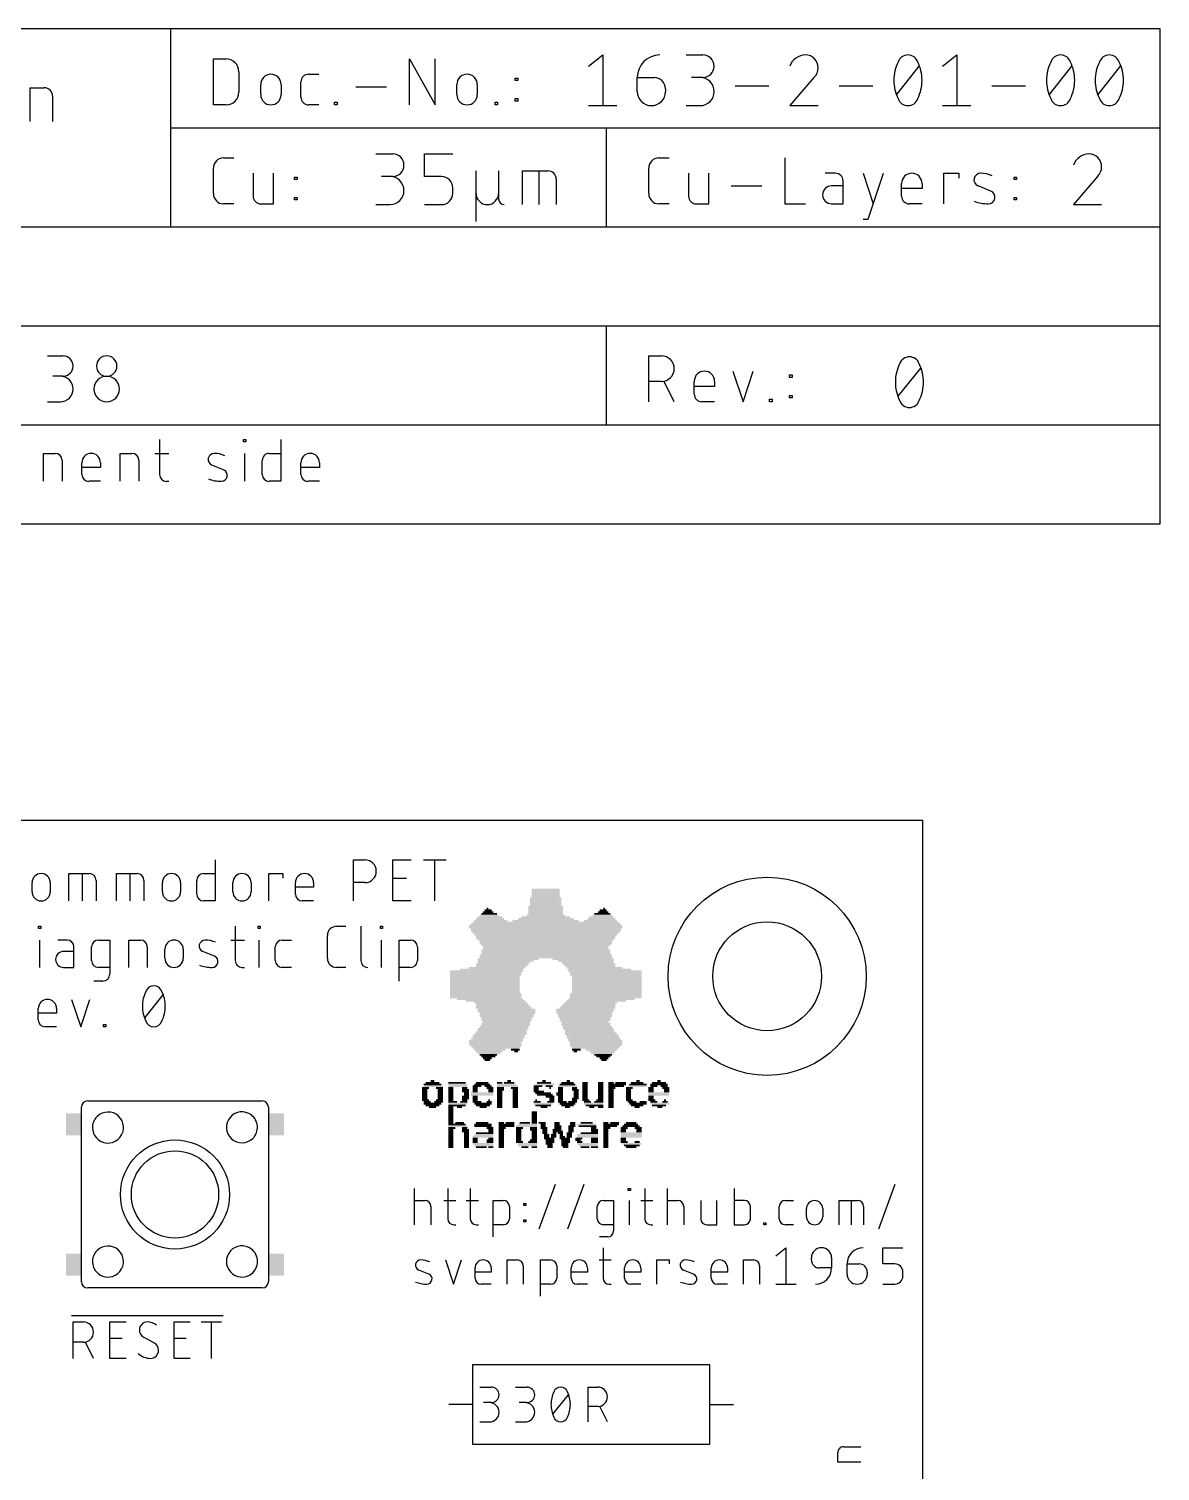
# Model space of a CAD drawing. Extents: x 0 to 55, y 0 to 102.
# Drawn here: x 18.31 to 54.61, y 56.12 to 102.39 of the extents above; entities that cross this region are included whole.
import ezdxf

# ---------------------------------------------------------------- set-up
doc = ezdxf.new("R2010")
doc.units = 0
for name, color, linetype in [('20', 30, 'CONTINUOUS'), ('21', 253, 'CONTINUOUS'), ('48', 6, 'CONTINUOUS'), ('51', 253, 'CONTINUOUS')]:
    doc.layers.add(name, color=color, linetype=linetype)

# ---------------------------------------------------------------- blocks, each defined once
blk = doc.blocks.new('RECT')
blk.add_solid([(-0.5, -0.5), (0.5, -0.5), (-0.5, 0.5), (0.5, 0.5)])

msp = doc.modelspace()

# ---------------------------------------------------------------- linework, layer by layer
at = {"layer": '20'}
for p, q in [((47, 77), (0, 77)), ((47, 0), (47, 77))]:
    msp.add_line(p, q, dxfattribs=at)
at = {"layer": '21'}
for p, q in [((22.5046, 89.2238), (22.5046, 88.102)), ((25.2019, 89.1491), (25.2019, 89.2238)), ((25.2019, 89.2238), (25.2767, 89.2238)), ((25.2767, 89.1491), (25.2019, 89.1491)), ((25.2767, 89.2238), (25.2767, 89.1491)), ((26.3968, 89.2238), (26.3968, 87.8777)), ((18.7804, 87.8777), (18.7804, 88.7751)), ((18.7804, 88.7751), (19.1543, 88.7751)), ((19.3787, 88.5508), (19.3787, 87.8777)), ((20.0123, 88.102), (20.0123, 88.476)), ((20.6106, 88.476), (20.6106, 88.3264)), ((21.2443, 87.8777), (21.2443, 88.7751)), ((21.2443, 88.7751), (21.6182, 88.7751)), ((21.8426, 88.5508), (21.8426, 87.8777)), ((22.355, 88.7751), (22.8038, 88.7751)), ((24.5594, 88.2516), (24.1854, 88.4012)), ((25.2393, 87.8777), (25.2393, 88.7751)), ((25.7985, 88.102), (25.7985, 88.5508)), ((26.0229, 88.7751), (26.3968, 88.7751)), ((27.0391, 88.102), (27.0391, 88.476)), ((27.6374, 88.476), (27.6374, 88.3264)), ((20.6106, 88.3264), (20.0123, 88.3264)), ((27.6374, 88.3264), (27.0391, 88.3264)), ((20.6106, 87.8777), (20.2367, 87.8777)), ((22.729, 87.8777), (22.8038, 87.8777)), ((26.3968, 87.8777), (26.0229, 87.8777)), ((27.6374, 87.8777), (27.2635, 87.8777)), ((24.285, 75.7365), (24.285, 74.4156)), ((28.7268, 74.4156), (28.7268, 75.7365)), ((28.7268, 75.7365), (29.0936, 75.7365)), ((29.9914, 74.4156), (29.9914, 75.7365)), ((29.9914, 75.7365), (30.5784, 75.7365)), ((30.9704, 75.7365), (31.7042, 75.7365)), ((31.3373, 74.4156), (31.3373, 75.7365)), ((18.4129, 74.7092), (18.4129, 75.0027)), ((18.9999, 75.0027), (18.9999, 74.7092)), ((19.589, 74.4156), (19.589, 75.2962)), ((19.589, 75.2962), (20.2494, 75.2962)), ((20.0292, 74.4156), (20.0292, 75.2962)), ((20.4695, 75.0761), (20.4695, 74.4156)), ((21.1252, 74.4156), (21.1252, 75.2962)), ((21.1252, 75.2962), (21.7856, 75.2962)), ((21.5654, 74.4156), (21.5654, 75.2962)), ((22.0057, 75.0761), (22.0057, 74.4156)), ((22.5948, 74.7092), (22.5948, 75.0027)), ((23.1818, 75.0027), (23.1818, 74.7092)), ((23.698, 74.6358), (23.698, 75.0761)), ((23.9181, 75.2962), (24.285, 75.2962)), ((24.8564, 74.7092), (24.8564, 75.0027)), ((25.4434, 75.0027), (25.4434, 74.7092)), ((26.0155, 74.4156), (26.0155, 75.2962)), ((26.0155, 75.2962), (26.4558, 75.2962)), ((26.4558, 75.2962), (26.4558, 75.1494)), ((26.8619, 74.6358), (26.8619, 75.0027)), ((27.449, 75.0027), (27.449, 74.8559)), ((29.0936, 75.0027), (28.7268, 75.0027)), ((29.9914, 75.1494), (30.4316, 75.1494)), ((27.449, 74.8559), (26.8619, 74.8559)), ((24.285, 74.4156), (23.9181, 74.4156)), ((27.449, 74.4156), (27.0821, 74.4156)), ((30.5784, 74.4156), (29.9914, 74.4156)), ((18.6235, 73.5295), (18.6235, 73.6029)), ((18.6235, 73.6029), (18.6969, 73.6029)), ((18.6969, 73.6029), (18.6969, 73.5295)), ((24.9352, 73.6029), (24.9352, 72.5022)), ((25.6644, 73.5295), (25.6644, 73.6029)), ((25.6644, 73.6029), (25.7378, 73.6029)), ((25.7378, 73.6029), (25.7378, 73.5295)), ((28.1845, 73.6029), (28.478, 73.6029)), ((28.9675, 73.6029), (28.9675, 72.5022)), ((29.5902, 73.5295), (29.5902, 73.6029)), ((29.5902, 73.6029), (29.6636, 73.6029)), ((29.6636, 73.6029), (29.6636, 73.5295)), ((18.6969, 73.5295), (18.6235, 73.5295)), ((18.6602, 72.282), (18.6602, 73.1626)), ((19.5381, 73.1626), (19.2446, 73.1626)), ((20.5435, 73.1626), (20.9104, 73.1626)), ((20.9104, 73.1626), (20.9104, 72.0619)), ((21.5244, 72.282), (21.5244, 73.1626)), ((21.5244, 73.1626), (21.8913, 73.1626)), ((24.7884, 73.1626), (25.2287, 73.1626)), ((25.7378, 73.5295), (25.6644, 73.5295)), ((25.7011, 72.282), (25.7011, 73.1626)), ((26.4399, 73.1626), (26.7334, 73.1626)), ((27.891, 72.5756), (27.891, 73.3093)), ((29.6636, 73.5295), (29.5902, 73.5295)), ((29.6269, 72.282), (29.6269, 73.1626)), ((30.1931, 71.8418), (30.1931, 73.1626)), ((30.1931, 73.1626), (30.56, 73.1626)), ((19.7583, 72.7957), (19.4281, 72.7957)), ((19.7583, 72.282), (19.7583, 72.9425)), ((20.3234, 72.5022), (20.3234, 72.9425)), ((22.1115, 72.9425), (22.1115, 72.282)), ((22.6766, 72.5756), (22.6766, 72.8691)), ((23.2636, 72.8691), (23.2636, 72.5756)), ((24.263, 72.6489), (23.8961, 72.7957)), ((26.2198, 72.5022), (26.2198, 72.9425)), ((30.7801, 72.9425), (30.7801, 72.5022)), ((19.4281, 72.282), (19.7583, 72.282)), ((20.9104, 72.282), (20.5435, 72.282)), ((25.1553, 72.282), (25.2287, 72.282)), ((26.7334, 72.282), (26.4399, 72.282)), ((28.478, 72.282), (28.1845, 72.282)), ((30.56, 72.282), (30.1931, 72.282)), ((20.6903, 71.8418), (20.3968, 71.8418)), ((19.6817, 71.2576), (19.9752, 70.377)), ((19.9752, 70.377), (20.2688, 71.2576)), ((22.0287, 70.6706), (22.6157, 71.4043)), ((18.6149, 70.5972), (18.6149, 70.9641)), ((19.202, 70.8173), (18.6149, 70.8173)), ((19.202, 70.9641), (19.202, 70.8173)), ((19.202, 70.377), (18.8351, 70.377)), ((20.7067, 70.377), (20.7067, 70.4504)), ((20.7067, 70.4504), (20.78, 70.4504)), ((20.78, 70.377), (20.7067, 70.377)), ((20.78, 70.4504), (20.78, 70.377)), ((20.25, 68), (25.75, 68)), ((20, 63.55), (20, 66.45)), ((26, 66.45), (26, 63.6)), ((34.69, 63.8972), (35.2093, 65.3253)), ((35.6044, 63.8972), (36.1237, 65.3253)), ((45.5866, 63.8972), (46.1059, 65.3253)), ((30.6896, 64.0271), (30.6896, 65.1955)), ((30.6896, 64.806), (31.0141, 64.806)), ((31.6215, 64.806), (32.011, 64.806)), ((31.7513, 65.1955), (31.7513, 64.2218)), ((32.3454, 64.806), (32.7349, 64.806)), ((32.4752, 65.1955), (32.4752, 64.2218)), ((33.21, 63.6376), (33.21, 64.806)), ((33.21, 64.806), (33.5346, 64.806)), ((36.7458, 64.806), (37.0703, 64.806)), ((37.0703, 64.806), (37.0703, 63.8323)), ((37.5461, 65.1305), (37.5461, 65.1955)), ((37.5461, 65.1955), (37.611, 65.1955)), ((37.611, 65.1305), (37.5461, 65.1305)), ((37.5786, 64.0271), (37.5786, 64.806)), ((37.611, 65.1955), (37.611, 65.1305)), ((37.9461, 64.806), (38.3356, 64.806)), ((38.0759, 65.1955), (38.0759, 64.2218)), ((38.8048, 64.0271), (38.8048, 65.1955)), ((38.8048, 64.806), (39.1294, 64.806)), ((39.8716, 64.806), (39.8716, 64.2218)), ((40.3909, 64.0271), (40.3909, 64.806)), ((40.9443, 65.1955), (40.9443, 64.0271)), ((41.2689, 64.806), (40.9443, 64.806)), ((42.5823, 64.806), (42.8419, 64.806)), ((44.3138, 64.0271), (44.3138, 64.806)), ((44.3138, 64.806), (44.898, 64.806)), ((44.7033, 64.0271), (44.7033, 64.806)), ((31.2088, 64.6112), (31.2088, 64.0271)), ((33.7293, 64.6112), (33.7293, 64.2218)), ((34.1933, 64.6437), (34.1933, 64.7086)), ((34.1933, 64.7086), (34.2582, 64.7086)), ((34.2582, 64.6437), (34.1933, 64.6437)), ((34.2582, 64.7086), (34.2582, 64.6437)), ((36.551, 64.2218), (36.551, 64.6112)), ((39.3241, 64.6112), (39.3241, 64.0271)), ((41.4636, 64.2218), (41.4636, 64.6112)), ((42.3876, 64.2218), (42.3876, 64.6112)), ((43.2625, 64.2867), (43.2625, 64.5463)), ((43.7818, 64.5463), (43.7818, 64.2867)), ((45.0927, 64.6112), (45.0927, 64.0271)), ((31.9461, 64.0271), (32.011, 64.0271)), ((32.67, 64.0271), (32.7349, 64.0271)), ((33.5346, 64.0271), (33.21, 64.0271)), ((34.1933, 64.1244), (34.1933, 64.1893)), ((34.1933, 64.1893), (34.2582, 64.1893)), ((34.2582, 64.1244), (34.1933, 64.1244)), ((34.2582, 64.1893), (34.2582, 64.1244)), ((37.0703, 64.0271), (36.7458, 64.0271)), ((38.2707, 64.0271), (38.3356, 64.0271)), ((40.0664, 64.0271), (40.3909, 64.0271)), ((40.9443, 64.0271), (41.2689, 64.0271)), ((41.8895, 64.0271), (41.8895, 64.092)), ((41.8895, 64.092), (41.9544, 64.092)), ((41.9544, 64.0271), (41.8895, 64.0271)), ((41.9544, 64.092), (41.9544, 64.0271)), ((42.8419, 64.0271), (42.5823, 64.0271)), ((36.8756, 63.6376), (36.616, 63.6376)), ((36.7368, 63.2904), (36.7368, 62.3168)), ((42.2776, 63.0308), (42.6021, 63.2904)), ((42.6021, 63.2904), (42.6021, 62.1221)), ((43.4206, 62.901), (43.4206, 62.9659)), ((44.0697, 62.9659), (44.0697, 62.6413)), ((45.7066, 62.7712), (45.7066, 63.2904)), ((45.7066, 63.2904), (46.3557, 63.2904)), ((31.1439, 62.4466), (30.8194, 62.5764)), ((31.6745, 62.901), (31.9342, 62.1221)), ((31.9342, 62.1221), (32.1938, 62.901)), ((32.627, 62.3168), (32.627, 62.6413)), ((33.1463, 62.5115), (32.627, 62.5115)), ((33.1463, 62.6413), (33.1463, 62.5115)), ((33.6557, 62.1221), (33.6557, 62.901)), ((33.6557, 62.901), (33.9803, 62.901)), ((34.175, 62.7063), (34.175, 62.1221)), ((34.7284, 61.7326), (34.7284, 62.901)), ((34.7284, 62.901), (35.0529, 62.901)), ((35.2477, 62.7063), (35.2477, 62.3168)), ((35.7131, 62.3168), (35.7131, 62.6413)), ((36.2324, 62.5115), (35.7131, 62.5115)), ((36.2324, 62.6413), (36.2324, 62.5115)), ((36.607, 62.901), (36.9964, 62.901)), ((37.4276, 62.3168), (37.4276, 62.6413)), ((37.9469, 62.5115), (37.4276, 62.5115)), ((37.9469, 62.6413), (37.9469, 62.5115)), ((38.4629, 62.1221), (38.4629, 62.901)), ((38.4629, 62.901), (38.8524, 62.901)), ((38.8524, 62.901), (38.8524, 62.7712)), ((39.6402, 62.4466), (39.3157, 62.5764)), ((40.2089, 62.3168), (40.2089, 62.6413)), ((40.7282, 62.5115), (40.2089, 62.5115)), ((40.7282, 62.6413), (40.7282, 62.5115)), ((41.2376, 62.1221), (41.2376, 62.901)), ((41.2376, 62.901), (41.5622, 62.901)), ((41.7569, 62.7063), (41.7569, 62.1221)), ((44.0697, 62.6413), (43.6802, 62.6413)), ((44.5636, 62.7712), (44.953, 62.7712)), ((44.5636, 62.4466), (44.5636, 62.7712)), ((45.2127, 62.5115), (45.2127, 62.4466)), ((46.096, 62.7712), (45.7066, 62.7712)), ((46.3557, 62.3817), (46.3557, 62.5115)), ((33.1463, 62.1221), (32.8217, 62.1221)), ((35.0529, 62.1221), (34.7284, 62.1221)), ((36.2324, 62.1221), (35.9078, 62.1221)), ((36.9315, 62.1221), (36.9964, 62.1221)), ((37.9469, 62.1221), (37.6223, 62.1221)), ((40.7282, 62.1221), (40.4036, 62.1221)), ((42.2776, 62.1221), (42.9267, 62.1221)), ((45.7066, 62.1221), (46.096, 62.1221)), ((25.4, 62), (20.25, 62)), ((19.685, 61.1124), (24.5431, 61.1124)), ((19.7358, 59.7408), (19.7358, 60.9092)), ((19.7358, 60.9092), (20.0604, 60.9092)), ((20.9118, 59.7408), (20.9118, 60.9092)), ((20.9118, 60.9092), (21.4311, 60.9092)), ((22.9692, 59.7408), (22.9692, 60.9092)), ((22.9692, 60.9092), (23.4885, 60.9092)), ((23.8432, 60.9092), (24.4923, 60.9092)), ((24.1678, 59.7408), (24.1678, 60.9092)), ((20.0604, 60.2601), (19.7358, 60.2601)), ((20.3849, 59.7408), (20.1253, 60.2601)), ((20.9118, 60.3899), (21.3013, 60.3899)), ((22.3432, 60.2276), (21.9862, 60.4224)), ((22.9692, 60.3899), (23.3587, 60.3899)), ((21.4311, 59.7408), (20.9118, 59.7408)), ((23.4885, 59.7408), (22.9692, 59.7408)), ((40.1638, 59.5313), (32.5438, 59.5313)), ((32.5438, 59.5313), (32.5438, 56.9913)), ((40.1638, 56.9913), (40.1638, 59.5313)), ((32.7787, 58.8201), (33.1512, 58.8201)), ((33.9217, 58.8201), (34.2942, 58.8201)), ((36.255, 57.7025), (36.255, 58.8201)), ((36.255, 58.8201), (36.5654, 58.8201)), ((33.1512, 58.3233), (32.9029, 58.3233)), ((34.2942, 58.3233), (34.0459, 58.3233)), ((35.1268, 57.9508), (35.6235, 58.5717)), ((32.5438, 58.2613), (31.7818, 58.2613)), ((36.5654, 58.1992), (36.255, 58.1992)), ((36.8759, 57.7025), (36.6275, 58.1992)), ((40.1638, 58.2613), (40.9258, 58.2613)), ((32.7787, 57.7025), (33.0891, 57.7025)), ((33.9217, 57.7025), (34.2321, 57.7025)), ((32.5438, 56.9913), (40.1638, 56.9913)), ((44.2637, 56.412), (44.2637, 56.7224)), ((44.45, 56.9087), (45.0088, 56.9087)), ((45.0088, 56.412), (44.2637, 56.412))]:
    msp.add_line(p, q, dxfattribs=at)
for centre, radius in [((42, 72), 3.1789), ((42, 72), 1.7463), ((23, 65), 1.75), ((23, 65), 1.4)]:
    msp.add_circle(centre, radius, dxfattribs=at)
for centre, radius, start, end in [((19.1543, 88.5508), 0.2244, 0, 90), ((20.3115, 88.476), 0.2992, 0, 180), ((21.6182, 88.5508), 0.2244, 0, 90), ((24.2574, 88.5812), 0.1939, 89.181, 248.1986), ((24.2481, 87.9259), 0.8493, 65.7609, 89.181), ((26.0229, 88.5508), 0.2244, 89.9992, 180), ((27.3382, 88.476), 0.2992, 0, 180), ((20.2367, 88.102), 0.2244, 180, 270), ((22.729, 88.102), 0.2244, 180, 270), ((24.5027, 89.146), 1.2684, 250.2096, 269.181), ((24.4874, 88.0715), 0.1939, 269.181, 68.1986), ((26.0229, 88.102), 0.2244, 180, 270), ((27.2635, 88.102), 0.2244, 180, 270), ((29.0936, 75.3696), 0.3669, 270, 90), ((18.7064, 75.0027), 0.2935, 0, 180), ((20.2494, 75.0761), 0.2201, 0, 90), ((21.7856, 75.0761), 0.2201, 0, 90), ((22.8883, 75.0027), 0.2935, 0, 180), ((23.9181, 75.0761), 0.2201, 90, 180), ((25.1499, 75.0027), 0.2935, 0, 180), ((27.1555, 75.0027), 0.2935, 0, 180), ((18.7064, 74.7092), 0.2935, 180, 0), ((22.8883, 74.7092), 0.2935, 180, 0), ((23.9181, 74.6358), 0.2201, 180, 270), ((25.1499, 74.7092), 0.2935, 180, 0), ((27.0821, 74.6358), 0.2201, 180, 270), ((28.1845, 73.3093), 0.2935, 90.0006, 180), ((19.5381, 72.9425), 0.2201, 0, 90), ((20.5435, 72.9425), 0.2201, 90, 180), ((21.8913, 72.9424), 0.2201, 0.0008, 90), ((22.9701, 72.8691), 0.2935, 0, 180), ((23.9668, 72.9723), 0.1903, 89.1812, 248.1987), ((23.9576, 72.3294), 0.8333, 65.7611, 89.1812), ((26.4399, 72.9425), 0.2201, 90, 180), ((30.56, 72.9424), 0.2201, 0.0008, 90), ((19.4281, 72.5389), 0.2568, 90, 270), ((24.1923, 72.4723), 0.1903, 269.1812, 68.1987), ((20.5435, 72.5022), 0.2201, 180, 270), ((22.9701, 72.5756), 0.2935, 180, 0), ((24.2074, 73.5264), 1.2445, 250.2099, 269.1812), ((25.1553, 72.5022), 0.2201, 180, 270.0008), ((26.4399, 72.5022), 0.2201, 180, 270), ((28.1845, 72.5756), 0.2935, 180, 270), ((29.1876, 72.5022), 0.2201, 180, 270), ((30.56, 72.5022), 0.2201, 270, 0), ((20.6903, 72.0619), 0.2201, 270.0008, 0), ((18.9084, 70.9641), 0.2935, 0, 180), ((23.0437, 71.0375), 1.0884, 154.0108, 180.0001), ((22.3222, 71.4263), 0.2715, 90.0001, 161.0754), ((22.3222, 71.4264), 0.2715, 18.9239, 89.9999), ((21.6007, 71.0375), 1.0884, 359.9999, 25.9892), ((23.0438, 71.0375), 1.0884, 180, 205.989), ((21.6006, 71.0375), 1.0885, 334.011, 360), ((18.8351, 70.5972), 0.2201, 180, 270), ((22.3222, 70.6486), 0.2715, 198.925, 269.9998), ((22.3222, 70.6485), 0.2715, 269.9999, 341.0753), ((20.8502, 67.1467), 0.4975, 232.8791, 134.749), ((25.1498, 67.1533), 0.4975, 52.8791, 314.749), ((31.0141, 64.6112), 0.1947, 0.0009, 90), ((33.5346, 64.6112), 0.1947, 0.0009, 90), ((36.7458, 64.6112), 0.1947, 90, 180), ((39.1294, 64.6112), 0.1947, 0.0009, 90), ((41.2689, 64.6112), 0.1947, 0, 90), ((42.5823, 64.6112), 0.1947, 90, 180), ((43.5222, 64.5463), 0.2596, 0, 180), ((44.898, 64.6112), 0.1947, 0, 90), ((31.9461, 64.2218), 0.1947, 180, 270), ((32.67, 64.2218), 0.1947, 180, 270), ((33.5346, 64.2218), 0.1947, 270, 0), ((36.7458, 64.2218), 0.1947, 180, 270), ((38.2707, 64.2218), 0.1947, 180, 270), ((40.0664, 64.2218), 0.1947, 180, 270), ((41.2689, 64.2218), 0.1947, 270, 359.9991), ((42.5823, 64.2218), 0.1947, 180, 270), ((43.5222, 64.2867), 0.2596, 180, 0), ((36.8756, 63.8323), 0.1947, 270.0009, 0), ((20.8502, 62.8467), 0.4975, 232.8791, 134.749), ((25.15, 62.85), 0.5, 53.1301, 306.8699), ((43.7451, 62.9659), 0.3246, 0, 180), ((45.0829, 62.7712), 0.5193, 90.0003, 180), ((30.8819, 62.7327), 0.1683, 89.1818, 248.1989), ((30.8738, 62.1639), 0.7371, 65.7612, 89.1819), ((32.8867, 62.6413), 0.2596, 0, 180), ((33.9803, 62.7062), 0.1947, 0.0009, 90), ((35.0529, 62.7062), 0.1947, 0.0009, 90), ((35.9727, 62.6413), 0.2596, 0, 180), ((37.6872, 62.6413), 0.2596, 0, 180), ((39.3782, 62.7327), 0.1683, 89.1818, 248.1989), ((39.37, 62.1639), 0.7371, 65.7612, 89.1819), ((40.4685, 62.6413), 0.2596, 0, 180), ((41.5622, 62.7062), 0.1947, 0.0009, 90), ((43.6802, 62.901), 0.2596, 180, 270), ((43.5504, 62.6413), 0.5193, 270, 0), ((44.953, 62.5115), 0.2596, 0, 90), ((46.096, 62.5115), 0.2596, 0, 90), ((31.0947, 63.2228), 1.1008, 250.209, 269.1819), ((31.0814, 62.2903), 0.1683, 269.1818, 68.1989), ((32.8217, 62.3168), 0.1947, 180, 270), ((35.0529, 62.3168), 0.1947, 270, 0), ((35.9078, 62.3168), 0.1947, 180, 270), ((36.9315, 62.3168), 0.1947, 180, 270), ((37.6223, 62.3168), 0.1947, 180, 270), ((39.591, 63.2228), 1.1008, 250.209, 269.1819), ((39.5777, 62.2903), 0.1683, 269.1818, 68.1989), ((40.4036, 62.3168), 0.1947, 180, 270), ((44.8881, 62.4466), 0.3246, 180, 0), ((46.096, 62.3817), 0.2596, 270, 0), ((20.0604, 60.5846), 0.3246, 270, 90), ((22.116, 60.6496), 0.2596, 89.9993, 180), ((22.1201, 60.6496), 0.2637, 179.9998, 239.4902), ((22.116, 60.4224), 0.4868, 53.1301, 89.9993), ((22.2093, 60.0004), 0.2637, 0.0001, 59.4899), ((22.2134, 60.2893), 0.5485, 224.761, 269.9999), ((22.2134, 60.0004), 0.2596, 270, 0), ((33.1512, 58.5717), 0.2484, 270, 90), ((34.2942, 58.5717), 0.2484, 270, 90), ((35.3751, 58.5903), 0.2297, 89.9998, 161.0761), ((35.3751, 58.5903), 0.2297, 18.9225, 90), ((36.5654, 58.5096), 0.3104, 270, 90), ((33.0891, 58.0129), 0.3104, 270, 90), ((34.2321, 58.0129), 0.3104, 270, 90), ((35.9857, 58.2613), 0.921, 154.0111, 180), ((34.7646, 58.2613), 0.921, 0, 25.9897), ((35.9857, 58.2613), 0.921, 180.0001, 205.9886), ((35.3751, 57.9322), 0.2297, 198.9244, 269.9999), ((35.3751, 57.9322), 0.2297, 269.9998, 341.0766), ((34.7646, 58.2613), 0.921, 334.0106, 359.9999), ((44.45, 56.7224), 0.1863, 89.999, 180)]:
    msp.add_arc(centre, radius, start, end, dxfattribs=at)
at = {"layer": '48'}
for p, q in [((22.86, 102.3938), (0, 102.3938)), ((54.61, 102.3938), (22.86, 102.3938)), ((22.86, 102.3938), (22.86, 99.2188)), ((54.61, 99.2188), (54.61, 102.3938)), ((24.2316, 99.9554), (24.2316, 101.4286)), ((24.2316, 101.4286), (24.6408, 101.4286)), ((30.5248, 99.9554), (30.5248, 101.4286)), ((30.5248, 101.4286), (31.3432, 99.9554)), ((31.3432, 99.9554), (31.3432, 101.4286)), ((36.2712, 101.1943), (36.7228, 101.5556)), ((36.7228, 101.5556), (36.7228, 99.93)), ((39.3974, 101.5556), (39.9393, 101.5556)), ((47.6299, 101.1943), (48.0814, 101.5556)), ((48.0814, 101.5556), (48.0814, 99.93)), ((25.05, 101.0193), (25.05, 100.3646)), ((27.2865, 100.9375), (27.6139, 100.9375)), ((46.1571, 100.2912), (46.8796, 101.1943)), ((51.0549, 100.2912), (51.7773, 101.1943)), ((52.618, 100.2912), (53.3405, 101.1943)), ((18.3491, 99.422), (18.3491, 100.5057)), ((18.3491, 100.5057), (18.8006, 100.5057)), ((25.7505, 100.2827), (25.7505, 100.6101)), ((26.4052, 100.6101), (26.4052, 100.2827)), ((27.041, 100.2009), (27.041, 100.692)), ((28.8077, 100.5283), (29.7898, 100.5283)), ((32.0436, 100.2827), (32.0436, 100.6101)), ((32.6984, 100.6101), (32.6984, 100.2827)), ((33.9158, 100.7329), (33.9158, 100.8147)), ((33.9158, 100.8147), (33.9976, 100.8147)), ((33.9976, 100.7329), (33.9158, 100.7329)), ((33.9976, 100.8147), (33.9976, 100.7329)), ((37.8343, 100.8331), (38.3762, 100.8331)), ((37.8343, 100.3815), (37.8343, 100.8331)), ((38.7374, 100.4718), (38.7374, 100.3815)), ((39.9393, 100.8331), (39.5781, 100.8331)), ((40.9745, 100.5621), (42.0582, 100.5621)), ((43.4997, 100.8331), (42.7321, 99.93)), ((44.3091, 100.5621), (45.3929, 100.5621)), ((49.2069, 100.5621), (50.2906, 100.5621)), ((19.0716, 100.2348), (19.0716, 99.422)), ((24.6408, 99.9554), (24.2316, 99.9554)), ((27.6139, 99.9554), (27.2865, 99.9554)), ((28.1181, 99.9554), (28.1181, 100.0372)), ((28.1181, 100.0372), (28.2, 100.0372)), ((28.2, 99.9554), (28.1181, 99.9554)), ((28.2, 100.0372), (28.2, 99.9554)), ((33.2716, 99.9554), (33.2716, 100.0372)), ((33.2716, 100.0372), (33.3534, 100.0372)), ((33.3534, 99.9554), (33.2716, 99.9554)), ((33.3534, 100.0372), (33.3534, 99.9554)), ((33.9158, 100.0781), (33.9158, 100.16)), ((33.9158, 100.16), (33.9976, 100.16)), ((33.9976, 100.0781), (33.9158, 100.0781)), ((33.9976, 100.16), (33.9976, 100.0781)), ((36.2712, 99.93), (37.1743, 99.93)), ((39.3974, 99.93), (39.849, 99.93)), ((42.7321, 99.93), (43.6352, 99.93)), ((47.6299, 99.93), (48.533, 99.93)), ((22.86, 99.2188), (22.86, 96.0438)), ((22.86, 99.2188), (36.83, 99.2188)), ((36.83, 99.2188), (54.61, 99.2188)), ((36.83, 99.2188), (36.83, 96.0438)), ((54.61, 96.0438), (54.61, 99.2188)), ((24.559, 98.2536), (24.8864, 98.2536)), ((29.445, 98.3805), (29.9868, 98.3805)), ((31.0081, 97.6581), (31.0081, 98.3805)), ((31.0081, 98.3805), (31.9112, 98.3805)), ((38.529, 98.2536), (38.8564, 98.2536)), ((42.5708, 98.2536), (42.5708, 96.7803)), ((24.2316, 97.1077), (24.2316, 97.9262)), ((25.5077, 97.7625), (25.5077, 97.0259)), ((26.1624, 96.7803), (26.1624, 97.7625)), ((26.8347, 97.5579), (26.8347, 97.6397)), ((26.8347, 97.6397), (26.9166, 97.6397)), ((26.9166, 97.6397), (26.9166, 97.5579)), ((29.9868, 97.6581), (29.6256, 97.6581)), ((31.5499, 97.6581), (31.0081, 97.6581)), ((32.6606, 96.2131), (32.6606, 97.8387)), ((33.3831, 97.8387), (33.3831, 97.1162)), ((34.1482, 96.755), (34.1482, 97.8387)), ((34.1482, 97.8387), (34.961, 97.8387)), ((34.6901, 96.755), (34.6901, 97.8387)), ((38.2016, 97.1077), (38.2016, 97.9262)), ((39.4777, 97.7625), (39.4777, 97.0259)), ((40.1324, 96.7803), (40.1324, 97.7625)), ((44.1889, 97.7625), (43.8615, 97.7625)), ((45.0771, 97.7625), (45.4045, 96.7803)), ((45.2408, 96.2893), (45.7319, 97.7625)), ((47.6643, 96.7803), (47.6643, 97.7625)), ((47.6643, 97.7625), (48.1553, 97.7625)), ((48.1553, 97.7625), (48.1553, 97.5988)), ((49.9224, 97.5579), (49.9224, 97.6397)), ((49.9224, 97.6397), (50.0043, 97.6397)), ((50.0043, 97.6397), (50.0043, 97.5579)), ((52.5963, 97.6581), (51.8287, 96.755)), ((26.9166, 97.5579), (26.8347, 97.5579)), ((31.9112, 97.1162), (31.9112, 97.2968)), ((35.2319, 97.5678), (35.2319, 96.755)), ((40.8501, 97.3533), (41.8322, 97.3533)), ((44.4344, 97.3533), (44.0661, 97.3533)), ((44.4344, 96.7803), (44.4344, 97.517)), ((46.3159, 97.0259), (46.3159, 97.4351)), ((46.9707, 97.2714), (46.3159, 97.2714)), ((46.9707, 97.4351), (46.9707, 97.2714)), ((49.1769, 97.1896), (48.7677, 97.3533)), ((50.0043, 97.5579), (49.9224, 97.5579)), ((24.8864, 96.7803), (24.559, 96.7803)), ((25.7532, 96.7803), (26.1624, 96.7803)), ((26.8347, 96.9031), (26.8347, 96.985)), ((26.8347, 96.985), (26.9166, 96.985)), ((26.9166, 96.9031), (26.8347, 96.9031)), ((26.9166, 96.985), (26.9166, 96.9031)), ((29.445, 96.755), (29.8965, 96.755)), ((31.0081, 96.755), (31.5499, 96.755)), ((33.3831, 97.1162), (33.3831, 96.9356)), ((38.8564, 96.7803), (38.529, 96.7803)), ((39.7232, 96.7803), (40.1324, 96.7803)), ((42.5708, 96.7803), (43.2256, 96.7803)), ((44.0661, 96.7803), (44.4344, 96.7803)), ((46.9707, 96.7803), (46.5615, 96.7803)), ((49.9224, 96.9031), (49.9224, 96.985)), ((49.9224, 96.985), (50.0043, 96.985)), ((50.0043, 96.9031), (49.9224, 96.9031)), ((50.0043, 96.985), (50.0043, 96.9031)), ((51.8287, 96.755), (52.7318, 96.755)), ((45.0771, 96.2893), (45.2408, 96.2893)), ((0, 96.0438), (22.86, 96.0438)), ((22.86, 96.0438), (36.83, 96.0438)), ((36.83, 96.0438), (54.61, 96.0438)), ((54.61, 92.8688), (54.61, 96.0438)), ((0, 92.8688), (36.83, 92.8688)), ((36.83, 92.8688), (54.61, 92.8688)), ((36.83, 92.8688), (36.83, 89.6938)), ((54.61, 89.6938), (54.61, 92.8688)), ((18.9132, 91.9036), (19.4042, 91.9036)), ((38.2016, 90.4304), (38.2016, 91.9036)), ((38.2016, 91.9036), (38.6108, 91.9036)), ((19.4042, 91.2488), (19.0769, 91.2488)), ((40.8984, 91.4125), (41.2258, 90.4304)), ((41.2258, 90.4304), (41.5532, 91.4125)), ((42.721, 91.2079), (42.721, 91.2897)), ((42.721, 91.2897), (42.8028, 91.2897)), ((42.8028, 91.2079), (42.721, 91.2079)), ((42.8028, 91.2897), (42.8028, 91.2079)), ((46.204, 90.6074), (46.9265, 91.5106)), ((38.6108, 91.0851), (38.2016, 91.0851)), ((39.02, 90.4304), (38.6927, 91.0851)), ((39.6596, 90.6759), (39.6596, 91.0851)), ((40.3143, 90.9214), (39.6596, 90.9214)), ((40.3143, 91.0851), (40.3143, 90.9214)), ((18.9132, 90.4304), (19.3224, 90.4304)), ((40.3143, 90.4304), (39.9051, 90.4304)), ((42.0768, 90.4304), (42.0768, 90.5122)), ((42.0768, 90.5122), (42.1586, 90.5122)), ((42.1586, 90.4304), (42.0768, 90.4304)), ((42.1586, 90.5122), (42.1586, 90.4304)), ((42.721, 90.5531), (42.721, 90.635)), ((42.721, 90.635), (42.8028, 90.635)), ((42.8028, 90.5531), (42.721, 90.5531)), ((42.8028, 90.635), (42.8028, 90.5531)), ((0, 89.6938), (36.83, 89.6938)), ((36.83, 89.6938), (54.61, 89.6938)), ((54.61, 86.5187), (54.61, 89.6938)), ((0, 86.5187), (54.61, 86.5187))]:
    msp.add_line(p, q, dxfattribs=at)
for centre, radius, start, end in [((24.6408, 101.0193), 0.4092, 359.9996, 90), ((38.5568, 100.8331), 0.7225, 90.0002, 180), ((39.9393, 101.1943), 0.3612, 270, 90), ((43.2288, 101.0334), 0.5221, 90.0001, 162.0549), ((43.2288, 101.1492), 0.4064, 0, 90), ((46.5183, 101.2214), 0.3342, 90.0001, 161.0756), ((46.5183, 101.2214), 0.3342, 18.9248, 90), ((51.4161, 101.2214), 0.3342, 90.0001, 161.0756), ((51.4161, 101.2214), 0.3342, 18.9248, 90), ((52.9792, 101.2214), 0.3342, 90.0001, 161.0756), ((52.9792, 101.2214), 0.3342, 18.9248, 90), ((26.0778, 100.6101), 0.3274, 0, 180), ((27.2865, 100.692), 0.2455, 90, 180), ((32.371, 100.6101), 0.3274, 0, 180), ((43.1987, 101.1492), 0.4365, 313.6036, 359.9997), ((47.4064, 100.7428), 1.3396, 154.0109, 180.0001), ((45.6303, 100.7428), 1.3396, 360, 25.9891), ((52.3042, 100.7428), 1.3396, 154.0109, 180.0001), ((50.528, 100.7428), 1.3396, 360, 25.9891), ((53.8673, 100.7428), 1.3396, 154.0109, 180.0001), ((52.0912, 100.7428), 1.3396, 360, 25.9891), ((18.8006, 100.2347), 0.2709, 0.0007, 90), ((38.3762, 100.4718), 0.3612, 0, 90), ((39.849, 100.3815), 0.4516, 270, 90), ((47.4064, 100.7428), 1.3396, 180, 205.9889), ((45.6302, 100.7428), 1.3396, 334.0111, 360), ((52.3042, 100.7428), 1.3396, 180, 205.9889), ((50.528, 100.7428), 1.3396, 334.0111, 360), ((53.8673, 100.7428), 1.3396, 180, 205.9889), ((52.0911, 100.7428), 1.3396, 334.0111, 360), ((24.6408, 100.3646), 0.4092, 270.0004, 360), ((26.0778, 100.2827), 0.3274, 180, 0), ((27.2865, 100.2009), 0.2455, 180, 270), ((32.371, 100.2827), 0.3274, 180, 0), ((38.2859, 100.3815), 0.4516, 180, 0), ((46.5183, 100.2641), 0.3342, 198.925, 270), ((46.5183, 100.2641), 0.3342, 269.9999, 341.0745), ((51.4161, 100.2641), 0.3342, 198.925, 270), ((51.4161, 100.2641), 0.3342, 269.9999, 341.0745), ((52.9792, 100.2641), 0.3342, 198.925, 270), ((52.9792, 100.2641), 0.3342, 269.9999, 341.0745), ((24.559, 97.9262), 0.3274, 90.0005, 180), ((29.9868, 98.0193), 0.3612, 270, 90), ((38.529, 97.9262), 0.3274, 90.0005, 180), ((52.3254, 97.8584), 0.5221, 90.0001, 162.0549), ((52.3254, 97.9742), 0.4064, 0, 90), ((29.8965, 97.2065), 0.4516, 270, 90), ((31.5499, 97.2968), 0.3612, 0, 90), ((34.961, 97.5678), 0.2709, 0, 90), ((44.1889, 97.517), 0.2455, 0, 90), ((46.6433, 97.4351), 0.3274, 0, 180), ((48.8465, 97.5503), 0.2122, 89.1816, 248.1986), ((48.8362, 96.8331), 0.9294, 65.761, 89.1816), ((52.2953, 97.9742), 0.4365, 313.6036, 359.9997), ((44.0661, 97.0668), 0.2865, 90, 270), ((49.0981, 96.9925), 0.2122, 269.1816, 68.1989), ((24.559, 97.1077), 0.3274, 180, 270), ((25.7532, 97.0259), 0.2455, 180, 270), ((31.5499, 97.1162), 0.3612, 270, 0), ((33.0219, 97.1162), 0.3612, 180, 0), ((33.5637, 96.9356), 0.1806, 180, 270), ((38.529, 97.1077), 0.3274, 180, 270), ((39.7232, 97.0259), 0.2455, 180, 270), ((46.5615, 97.0259), 0.2455, 180, 270), ((49.1149, 98.1682), 1.388, 250.2089, 269.1815), ((19.4042, 91.5762), 0.3274, 270, 90), ((20.809, 91.5762), 0.3274, 0, 180), ((38.6108, 91.4943), 0.4092, 270, 90), ((47.4533, 91.059), 1.3396, 154.0109, 180.0001), ((46.5653, 91.5376), 0.3342, 90.0001, 161.0756), ((46.5653, 91.5376), 0.3342, 18.9248, 90), ((45.6772, 91.059), 1.3396, 360, 25.9891), ((19.3224, 90.8396), 0.4092, 270, 90), ((20.809, 90.8396), 0.4092, 0, 180), ((20.809, 91.5762), 0.3274, 180, 0), ((39.987, 91.0851), 0.3274, 0, 180), ((20.809, 90.8396), 0.4092, 180, 0), ((47.4533, 91.059), 1.3396, 180, 205.9889), ((45.6772, 91.059), 1.3396, 334.0111, 360), ((39.9051, 90.6759), 0.2455, 180, 270), ((46.5653, 90.5804), 0.3342, 198.925, 270), ((46.5653, 90.5804), 0.3342, 269.9999, 341.0745)]:
    msp.add_arc(centre, radius, start, end, dxfattribs=at)
at = {"layer": '51'}
for p, q in [((20, 66.45), (20, 67.8)), ((20.2, 68), (20.25, 68)), ((25.75, 68), (25.8, 68)), ((26, 67.8), (26, 66.45)), ((20, 62.2), (20, 63.55)), ((26, 63.6), (26, 62.2)), ((20.25, 62), (20.2, 62)), ((25.8, 62), (25.4, 62))]:
    msp.add_line(p, q, dxfattribs=at)
for centre, radius, start, end in [((20.2, 67.8), 0.2, 90, 180), ((25.8, 67.8), 0.2, 0, 90), ((20.8502, 67.1467), 0.4975, 134.749, 232.8791), ((25.1498, 67.1533), 0.4975, 314.749, 52.8791), ((20.8502, 62.8467), 0.4975, 134.749, 232.8791), ((25.15, 62.85), 0.5, 306.8699, 53.1301), ((20.2, 62.2), 0.2, 180, 270), ((25.8, 62.2), 0.2, 270, 0)]:
    msp.add_arc(centre, radius, start, end, dxfattribs=at)

# ---------------------------------------------------------------- block references
at = {"layer": '21', "yscale": 0.0559}
for p, xscale in [((34.8958, 74.5071), 1.0058), ((34.8958, 74.7865), 0.8941), ((34.8958, 74.7306), 0.8941), ((34.8958, 74.6747), 0.8941), ((34.8958, 74.6189), 0.8941), ((34.8958, 74.563), 0.8941), ((33.0517, 74.0601), 0.3353), ((33.0517, 74.1159), 0.2235), ((33.0238, 74.1718), 0.0559), ((34.8958, 74.2277), 1.1176), ((34.8958, 74.1718), 1.1176), ((34.8958, 74.1159), 1.1176), ((34.8958, 74.0601), 1.1176), ((34.8958, 74.4512), 1.0058), ((34.8958, 74.3953), 1.0058), ((34.8958, 74.3394), 1.0058), ((34.8958, 74.2836), 1.0058), ((36.7398, 74.0601), 0.3353), ((36.7398, 74.1159), 0.2235), ((36.7678, 74.1718), 0.0559), ((34.8958, 73.613), 4.9174), ((34.8958, 73.5571), 4.9174), ((34.8958, 73.6689), 4.8057), ((34.8958, 73.7248), 4.6939), ((33.1356, 73.7807), 1.0617), ((33.1076, 73.8365), 0.8941), ((33.1076, 73.8924), 0.7823), ((33.0797, 73.9483), 0.6147), ((33.0797, 74.0042), 0.5029), ((34.8958, 73.7807), 2.1234), ((34.8958, 73.8365), 1.7882), ((34.8958, 73.8924), 1.5646), ((34.8958, 73.9483), 1.2294), ((34.8958, 74.0042), 1.1176), ((36.656, 73.7807), 1.0617), ((36.684, 73.8365), 0.8941), ((36.684, 73.8924), 0.7823), ((36.7119, 73.9483), 0.6147), ((36.7119, 74.0042), 0.5029), ((34.8958, 73.5012), 4.8057), ((34.8958, 73.4454), 4.8057), ((34.8958, 73.3895), 4.6939), ((34.8958, 73.3336), 4.5822), ((34.8958, 73.2777), 4.4704), ((34.8958, 73.2219), 4.4704), ((34.8958, 73.166), 4.3586), ((34.8958, 73.1101), 4.2469), ((34.8958, 73.0542), 4.2469), ((34.8958, 72.663), 4.2469), ((34.8958, 72.9983), 4.1351), ((34.8958, 72.8307), 4.1351), ((34.8958, 72.7748), 4.1351), ((34.8958, 72.7189), 4.1351), ((34.8958, 72.9425), 4.0234), ((34.8958, 72.8866), 4.0234), ((32.9959, 72.1601), 2.347), ((33.1635, 72.216), 2.0117), ((33.3312, 72.2719), 1.7882), ((33.4708, 72.3278), 1.6205), ((33.4988, 72.3837), 1.6764), ((33.6944, 72.5513), 1.9558), ((33.6106, 72.4954), 1.7882), ((33.5547, 72.4395), 1.6764), ((34.8958, 72.6072), 4.2469), ((36.0972, 72.5513), 1.9558), ((36.181, 72.4954), 1.7882), ((36.2369, 72.4395), 1.6764), ((36.2928, 72.3837), 1.6764), ((36.3207, 72.3278), 1.6205), ((36.4604, 72.2719), 1.7882), ((36.7957, 72.1601), 2.347), ((36.6281, 72.216), 2.0117), ((32.9679, 72.1043), 2.2911), ((32.9679, 72.0484), 2.2911), ((32.94, 71.9925), 2.2352), ((32.94, 71.9366), 2.2352), ((32.94, 71.8807), 2.2352), ((32.94, 71.8248), 2.2352), ((32.94, 71.769), 2.2352), ((32.94, 71.7131), 2.2352), ((36.8237, 72.1043), 2.2911), ((36.8237, 72.0484), 2.2911), ((36.8516, 71.9925), 2.2352), ((36.8516, 71.9366), 2.2352), ((36.8516, 71.8807), 2.2352), ((36.8516, 71.8248), 2.2352), ((36.8516, 71.769), 2.2352), ((36.8516, 71.7131), 2.2352), ((32.94, 71.6572), 2.2352), ((32.94, 71.6013), 2.2352), ((32.94, 71.5455), 2.2352), ((32.94, 71.4896), 2.2352), ((32.9679, 71.4337), 2.2911), ((32.9679, 71.3778), 2.2911), ((32.9679, 71.3219), 2.2911), ((33.1076, 71.2661), 2.1234), ((36.684, 71.2661), 2.1234), ((36.8237, 71.4337), 2.2911), ((36.8237, 71.3778), 2.2911), ((36.8237, 71.3219), 2.2911), ((36.8516, 71.6572), 2.2352), ((36.8516, 71.6013), 2.2352), ((36.8516, 71.5455), 2.2352), ((36.8516, 71.4896), 2.2352), ((33.2753, 71.2102), 1.8999), ((33.4429, 71.1543), 1.6764), ((33.4988, 71.0984), 1.6764), ((33.5267, 71.0425), 1.7323), ((33.5547, 70.9866), 1.7882), ((33.6385, 70.9308), 1.844), ((33.6385, 70.8749), 1.844), ((33.6664, 70.819), 1.7882), ((36.1531, 70.9308), 1.844), ((36.1531, 70.8749), 1.844), ((36.1252, 70.819), 1.7882), ((36.2369, 70.9866), 1.7882), ((36.2649, 71.0425), 1.7323), ((36.2928, 71.0984), 1.6764), ((36.3487, 71.1543), 1.6764), ((36.5163, 71.2102), 1.8999), ((33.5267, 70.3161), 1.6205), ((33.6385, 70.7631), 1.7323), ((33.6385, 70.7073), 1.7323), ((33.5547, 70.372), 1.5646), ((33.6385, 70.6514), 1.6205), ((33.6385, 70.5955), 1.6205), ((33.6106, 70.4837), 1.5646), ((33.6106, 70.4279), 1.5646), ((33.6385, 70.5396), 1.5088), ((36.1531, 70.7631), 1.7323), ((36.1531, 70.7073), 1.7323), ((36.1531, 70.6514), 1.6205), ((36.1531, 70.5955), 1.6205), ((36.1531, 70.5396), 1.5088), ((36.181, 70.4837), 1.5646), ((36.181, 70.4279), 1.5646), ((36.2369, 70.372), 1.5646), ((36.2649, 70.3161), 1.6205), ((33.3032, 69.9249), 1.7323), ((33.2753, 69.8691), 1.6764), ((33.3312, 69.9808), 1.6764), ((33.387, 70.0926), 1.6764), ((33.387, 70.0367), 1.6764), ((33.4429, 70.1484), 1.6764), ((33.4708, 70.2043), 1.6205), ((33.4988, 70.2602), 1.5646), ((36.3207, 70.2043), 1.6205), ((36.2928, 70.2602), 1.5646), ((36.3487, 70.1484), 1.6764), ((36.4046, 70.0926), 1.6764), ((36.4046, 70.0367), 1.6764), ((36.4604, 69.9808), 1.6764), ((36.4884, 69.9249), 1.7323), ((36.5163, 69.8691), 1.6764), ((33.2753, 69.8132), 1.6764), ((33.3032, 69.7573), 1.6205), ((33.3032, 69.7014), 1.5088), ((33.1076, 69.6455), 1.0058), ((33.0797, 69.5897), 0.8382), ((33.0797, 69.5338), 0.7264), ((33.0517, 69.4779), 0.5588), ((33.0517, 69.422), 0.447), ((33.9179, 69.6455), 0.2794), ((33.9458, 69.5897), 0.1118), ((36.5163, 69.8132), 1.6764), ((36.4884, 69.7573), 1.6205), ((36.4884, 69.7014), 1.5088), ((35.8737, 69.6455), 0.2794), ((35.8458, 69.5897), 0.1118), ((36.684, 69.6455), 1.0058), ((36.7119, 69.5897), 0.8382), ((36.7119, 69.5338), 0.7264), ((36.7398, 69.4779), 0.5588), ((36.7398, 69.422), 0.447), ((33.0238, 69.3661), 0.2794), ((33.0238, 69.3102), 0.1676), ((36.7678, 69.3661), 0.2794), ((36.7678, 69.3102), 0.1676), ((31.2915, 68.4721), 0.6147), ((31.2636, 68.5279), 0.5588), ((31.2636, 68.5838), 0.447), ((31.2636, 68.6397), 0.1118), ((32.0459, 68.5838), 0.5588), ((32.0739, 68.5279), 0.6147), ((32.0739, 68.4721), 0.6147), ((32.6885, 68.4721), 0.2794), ((32.8562, 68.5279), 0.5029), ((32.8562, 68.5838), 0.3912), ((33.0517, 68.4721), 0.2235), ((33.6664, 68.4721), 0.6706), ((33.415, 68.5838), 0.1676), ((33.6385, 68.5279), 0.6147), ((33.7223, 68.5838), 0.3353), ((33.7223, 68.6397), 0.1118), ((34.6443, 68.4721), 0.2794), ((34.8679, 68.5279), 0.6147), ((34.8399, 68.5838), 0.447), ((34.8399, 68.6397), 0.1118), ((35.0076, 68.4721), 0.2235), ((35.5943, 68.4721), 0.6147), ((35.5943, 68.5279), 0.5029), ((35.5943, 68.5838), 0.3912), ((35.6222, 68.6397), 0.1118), ((36.1531, 68.5838), 0.1676), ((36.1531, 68.5279), 0.1676), ((36.1531, 68.4721), 0.1676), ((36.656, 68.5838), 0.1676), ((36.656, 68.5279), 0.1676), ((36.656, 68.4721), 0.1676), ((36.9913, 68.5838), 0.1676), ((37.1869, 68.5279), 0.5588), ((37.1589, 68.4721), 0.5029), ((37.2986, 68.5838), 0.3353), ((37.8295, 68.4721), 0.6147), ((37.8574, 68.5279), 0.5588), ((37.8295, 68.5838), 0.3912), ((37.8574, 68.6397), 0.1118), ((38.528, 68.5279), 0.5588), ((38.3604, 68.4721), 0.2235), ((38.528, 68.5838), 0.447), ((38.528, 68.6397), 0.1118), ((38.6956, 68.4721), 0.2235), ((31.0401, 68.4162), 0.2235), ((31.0121, 68.3603), 0.1676), ((31.0121, 68.3044), 0.1676), ((31.0121, 68.2485), 0.1676), ((31.0121, 68.1927), 0.1676), ((31.0121, 68.1368), 0.1676), ((31.0121, 68.0809), 0.1676), ((31.0401, 68.025), 0.2235), ((31.4871, 68.4162), 0.2235), ((31.4871, 68.025), 0.2235), ((31.5151, 68.3603), 0.1676), ((31.5151, 68.3044), 0.1676), ((31.5151, 68.2485), 0.1676), ((31.5151, 68.1927), 0.1676), ((31.5151, 68.1368), 0.1676), ((31.5151, 68.0809), 0.1676), ((31.8503, 68.4162), 0.1676), ((31.8503, 68.3603), 0.1676), ((31.8503, 68.3044), 0.1676), ((31.8503, 68.2485), 0.1676), ((31.8503, 68.1927), 0.1676), ((31.8503, 68.1368), 0.1676), ((31.8503, 68.0809), 0.1676), ((31.8503, 68.025), 0.1676), ((32.3253, 68.3603), 0.2235), ((32.3253, 68.3044), 0.2235), ((32.3253, 68.1368), 0.2235), ((32.3253, 68.0809), 0.2235), ((32.2974, 68.4162), 0.1676), ((32.2974, 68.025), 0.1676), ((32.3533, 68.2485), 0.1676), ((32.3533, 68.1927), 0.1676), ((32.8562, 68.2485), 0.7264), ((32.8562, 68.1927), 0.7264), ((32.6326, 68.4162), 0.1676), ((32.6326, 68.3603), 0.1676), ((32.6326, 68.3044), 0.1676), ((32.6326, 68.1368), 0.1676), ((32.6326, 68.0809), 0.1676), ((32.6326, 68.025), 0.1676), ((33.1076, 68.4162), 0.2235), ((33.1356, 68.3603), 0.1676), ((33.1356, 68.3044), 0.1676), ((33.0797, 68.025), 0.0559), ((33.4429, 68.4162), 0.2235), ((33.4429, 68.3603), 0.2235), ((33.415, 68.3044), 0.1676), ((33.415, 68.2485), 0.1676), ((33.415, 68.1927), 0.1676), ((33.415, 68.1368), 0.1676), ((33.415, 68.0809), 0.1676), ((33.415, 68.025), 0.1676), ((33.8899, 68.4162), 0.2235), ((33.9179, 68.3603), 0.1676), ((33.9179, 68.3044), 0.1676), ((33.9179, 68.2485), 0.1676), ((33.9179, 68.1927), 0.1676), ((33.9179, 68.1368), 0.1676), ((33.9179, 68.0809), 0.1676), ((33.9179, 68.025), 0.1676), ((34.6723, 68.3044), 0.3353), ((34.5885, 68.4162), 0.1676), ((34.5885, 68.3603), 0.1676), ((34.812, 68.2485), 0.5029), ((34.5885, 68.025), 0.0559), ((34.8679, 68.1927), 0.5029), ((35.0355, 68.1368), 0.2794), ((35.0355, 68.4162), 0.0559), ((35.0914, 68.0809), 0.1676), ((35.0914, 68.025), 0.1676), ((35.3428, 68.2485), 0.2235), ((35.3428, 68.1927), 0.2235), ((35.3708, 68.4162), 0.1676), ((35.3708, 68.3603), 0.1676), ((35.3708, 68.3044), 0.1676), ((35.3708, 68.1368), 0.1676), ((35.3708, 68.0809), 0.1676), ((35.3708, 68.025), 0.1676), ((35.8178, 68.4162), 0.1676), ((35.8458, 68.3603), 0.2235), ((35.8458, 68.0809), 0.2235), ((35.8178, 68.025), 0.1676), ((35.8737, 68.3044), 0.1676), ((35.8737, 68.2485), 0.1676), ((35.8737, 68.1927), 0.1676), ((35.8737, 68.1368), 0.1676), ((36.181, 68.025), 0.2235), ((36.1531, 68.4162), 0.1676), ((36.1531, 68.3603), 0.1676), ((36.1531, 68.3044), 0.1676), ((36.1531, 68.2485), 0.1676), ((36.1531, 68.1927), 0.1676), ((36.1531, 68.1368), 0.1676), ((36.1531, 68.0809), 0.1676), ((36.6281, 68.025), 0.2235), ((36.656, 68.4162), 0.1676), ((36.656, 68.3603), 0.1676), ((36.656, 68.3044), 0.1676), ((36.656, 68.2485), 0.1676), ((36.656, 68.1927), 0.1676), ((36.656, 68.1368), 0.1676), ((36.656, 68.0809), 0.1676), ((37.0192, 68.4162), 0.2235), ((36.9913, 68.3603), 0.1676), ((36.9913, 68.3044), 0.1676), ((36.9913, 68.2485), 0.1676), ((36.9913, 68.1927), 0.1676), ((36.9913, 68.1368), 0.1676), ((36.9913, 68.0809), 0.1676), ((36.9913, 68.025), 0.1676), ((37.578, 68.4162), 0.2235), ((37.5501, 68.3603), 0.1676), ((37.5501, 68.3044), 0.1676), ((37.5501, 68.2485), 0.1676), ((37.5501, 68.1927), 0.1676), ((37.5501, 68.1368), 0.1676), ((37.5501, 68.0809), 0.1676), ((37.578, 68.025), 0.2235), ((38.2765, 68.4162), 0.1676), ((38.2765, 68.3603), 0.1676), ((38.2765, 68.3044), 0.1676), ((38.528, 68.2485), 0.6706), ((38.528, 68.1927), 0.6706), ((38.2765, 68.1368), 0.1676), ((38.2765, 68.0809), 0.1676), ((38.3045, 68.025), 0.2235), ((38.7515, 68.4162), 0.2235), ((38.7795, 68.3603), 0.1676), ((38.7795, 68.3044), 0.1676), ((38.7236, 68.025), 0.0559), ((31.096, 67.9691), 0.2235), ((31.2636, 67.9133), 0.5588), ((31.2636, 67.8574), 0.447), ((31.2636, 67.8015), 0.2235), ((31.4592, 67.9691), 0.2794), ((31.9062, 67.9691), 0.2794), ((32.0459, 67.8574), 0.5588), ((31.8503, 67.8015), 0.1676), ((31.8503, 67.7456), 0.1676), ((31.8503, 67.6897), 0.1676), ((31.8503, 67.6339), 0.1676), ((31.8503, 67.578), 0.1676), ((32.0739, 67.9133), 0.6147), ((32.1297, 67.8015), 0.1676), ((32.2694, 67.9691), 0.2235), ((32.6885, 67.9691), 0.2794), ((32.8841, 67.9133), 0.5588), ((32.8841, 67.8574), 0.447), ((32.8841, 67.8015), 0.2235), ((33.0797, 67.9691), 0.1676), ((33.415, 67.9691), 0.1676), ((33.415, 67.9133), 0.1676), ((33.415, 67.8574), 0.1676), ((33.415, 67.8015), 0.1676), ((33.9179, 67.9691), 0.1676), ((33.9179, 67.9133), 0.1676), ((33.9179, 67.8574), 0.1676), ((33.9179, 67.8015), 0.1676), ((34.5326, 67.6339), 0.1676), ((34.5326, 67.578), 0.1676), ((34.6164, 67.9691), 0.2235), ((34.812, 67.9133), 0.6147), ((34.812, 67.8574), 0.5029), ((34.8399, 67.8015), 0.2235), ((35.0634, 67.9691), 0.2235), ((35.4267, 67.9691), 0.2794), ((35.5943, 67.9133), 0.5029), ((35.5943, 67.8574), 0.3912), ((35.5943, 67.8015), 0.1676), ((35.7619, 67.9691), 0.2794), ((36.2369, 67.9691), 0.2235), ((36.4325, 67.9133), 0.6147), ((36.4604, 67.8574), 0.5588), ((36.3766, 67.8015), 0.1676), ((36.6001, 67.9691), 0.2794), ((36.656, 67.8015), 0.1676), ((36.9913, 67.9691), 0.1676), ((36.9913, 67.9133), 0.1676), ((36.9913, 67.8574), 0.1676), ((36.9913, 67.8015), 0.1676), ((37.6619, 67.9691), 0.2794), ((37.8574, 67.9133), 0.5588), ((37.8295, 67.8574), 0.3912), ((37.8295, 67.8015), 0.1676), ((38.0251, 67.9691), 0.2235), ((38.3604, 67.9691), 0.2235), ((38.5559, 67.9133), 0.6147), ((38.528, 67.8574), 0.447), ((38.5559, 67.8015), 0.1676), ((38.7236, 67.9691), 0.1676), ((31.8503, 67.5221), 0.1676), ((31.8503, 67.4662), 0.1676), ((31.8503, 67.4103), 0.1676), ((31.8503, 67.3544), 0.1676), ((31.8503, 67.2986), 0.1676), ((32.0459, 67.2427), 0.5588), ((31.8783, 67.1309), 0.2235), ((31.8503, 67.0751), 0.1676), ((32.0739, 67.1868), 0.6147), ((32.1297, 67.2986), 0.2794), ((32.3253, 67.0751), 0.2235), ((32.2974, 67.1309), 0.1676), ((32.8841, 67.2427), 0.5588), ((32.8841, 67.1868), 0.5588), ((32.8562, 67.2986), 0.3912), ((33.1076, 67.1309), 0.2235), ((33.1356, 67.0751), 0.1676), ((33.4708, 67.2986), 0.1676), ((33.4708, 67.0751), 0.1676), ((33.6385, 67.2427), 0.5029), ((33.6385, 67.1868), 0.5029), ((33.4988, 67.1309), 0.2235), ((33.7503, 67.2986), 0.2794), ((34.2811, 67.1868), 0.6706), ((34.0576, 67.1309), 0.2235), ((34.0297, 67.0751), 0.1676), ((34.309, 67.2427), 0.6147), ((34.2252, 67.2986), 0.3353), ((34.5046, 67.1309), 0.2235), ((34.5046, 67.0751), 0.2235), ((34.5326, 67.5221), 0.1676), ((34.5326, 67.4662), 0.1676), ((34.5326, 67.4103), 0.1676), ((34.5326, 67.3544), 0.1676), ((34.5326, 67.2986), 0.1676), ((34.784, 67.2986), 0.2235), ((34.8399, 67.1309), 0.2235), ((34.812, 67.2427), 0.1676), ((34.812, 67.1868), 0.1676), ((34.8679, 67.0751), 0.1676), ((35.259, 67.0751), 0.2794), ((35.259, 67.2986), 0.1676), ((35.259, 67.2427), 0.1676), ((35.287, 67.1868), 0.2235), ((35.287, 67.1309), 0.2235), ((35.734, 67.1868), 0.2235), ((35.7061, 67.1309), 0.1676), ((35.7061, 67.0751), 0.1676), ((35.7619, 67.2986), 0.1676), ((35.7619, 67.2427), 0.1676), ((36.209, 67.2427), 0.6147), ((36.2369, 67.1868), 0.5588), ((36.209, 67.2986), 0.3912), ((36.4604, 67.0751), 0.2235), ((36.4325, 67.1309), 0.1676), ((36.9633, 67.1868), 0.447), ((36.8516, 67.1309), 0.2235), ((36.8237, 67.2986), 0.1676), ((36.9913, 67.2427), 0.5029), ((36.8237, 67.0751), 0.1676), ((37.1031, 67.2986), 0.2794), ((37.3824, 67.0751), 0.1676), ((37.4104, 67.1309), 0.2235), ((37.6339, 67.1868), 0.5588), ((37.6339, 67.2427), 0.447), ((37.6339, 67.2986), 0.3353), ((37.8574, 67.1309), 0.2235), ((37.8854, 67.0751), 0.1676), ((31.8503, 67.0192), 0.1676), ((31.8503, 66.9633), 0.1676), ((31.8503, 66.9074), 0.1676), ((31.8503, 66.8515), 0.1676), ((31.8503, 66.7957), 0.1676), ((31.8503, 66.7398), 0.1676), ((31.8503, 66.6839), 0.1676), ((31.8503, 66.628), 0.1676), ((32.3253, 67.0192), 0.2235), ((32.3533, 66.9633), 0.1676), ((32.3533, 66.9074), 0.1676), ((32.3533, 66.8515), 0.1676), ((32.3533, 66.7957), 0.1676), ((32.3533, 66.7398), 0.1676), ((32.3533, 66.6839), 0.1676), ((32.3533, 66.628), 0.1676), ((32.8841, 66.8515), 0.6706), ((32.6326, 66.7957), 0.1676), ((32.6326, 66.7398), 0.1676), ((32.6326, 66.6839), 0.1676), ((32.8841, 66.628), 0.6706), ((32.9121, 66.9074), 0.6147), ((32.94, 66.9633), 0.5588), ((33.1076, 66.7398), 0.2235), ((33.1076, 66.6839), 0.2235), ((33.1356, 67.0192), 0.1676), ((33.1356, 66.7957), 0.1676), ((33.4708, 67.0192), 0.1676), ((33.4708, 66.9633), 0.1676), ((33.4708, 66.9074), 0.1676), ((33.4708, 66.8515), 0.1676), ((33.4708, 66.7957), 0.1676), ((33.4708, 66.7398), 0.1676), ((33.4708, 66.6839), 0.1676), ((33.4708, 66.628), 0.1676), ((34.0297, 67.0192), 0.1676), ((34.0297, 66.9633), 0.1676), ((34.0297, 66.9074), 0.1676), ((34.0297, 66.8515), 0.1676), ((34.0297, 66.7957), 0.1676), ((34.0297, 66.7398), 0.1676), ((34.0576, 66.6839), 0.2235), ((34.309, 66.628), 0.6147), ((34.4767, 66.6839), 0.2794), ((34.5046, 66.7398), 0.2235), ((34.5326, 67.0192), 0.1676), ((34.5326, 66.9633), 0.1676), ((34.5326, 66.9074), 0.1676), ((34.5326, 66.8515), 0.1676), ((34.5326, 66.7957), 0.1676), ((34.8679, 67.0192), 0.1676), ((34.8679, 66.9633), 0.1676), ((34.9237, 66.9074), 0.1676), ((34.9237, 66.8515), 0.1676), ((35.0076, 66.7957), 0.3353), ((35.0355, 66.7398), 0.2794), ((35.0355, 66.6839), 0.2794), ((35.0076, 66.628), 0.2235), ((35.1472, 66.9074), 0.1676), ((35.1472, 66.8515), 0.1676), ((35.287, 67.0192), 0.3353), ((35.1752, 66.9633), 0.1118), ((35.3708, 66.9633), 0.1676), ((35.3987, 66.9074), 0.1118), ((35.5105, 66.7957), 0.3353), ((35.4267, 66.8515), 0.1676), ((35.5384, 66.7398), 0.2794), ((35.5384, 66.6839), 0.2794), ((35.5105, 66.628), 0.2235), ((35.6502, 66.9633), 0.1676), ((35.6502, 66.9074), 0.1676), ((35.6502, 66.8515), 0.1676), ((35.7061, 67.0192), 0.1676), ((35.9575, 66.7957), 0.2235), ((35.9296, 66.7398), 0.1676), ((36.2369, 66.9074), 0.6706), ((36.2369, 66.8515), 0.6706), ((36.2369, 66.628), 0.6706), ((35.9855, 66.6839), 0.1676), ((36.2928, 66.9633), 0.5588), ((36.4604, 67.0192), 0.2235), ((36.4604, 66.7957), 0.2235), ((36.4604, 66.7398), 0.2235), ((36.4604, 66.6839), 0.2235), ((36.8237, 67.0192), 0.1676), ((36.8237, 66.9633), 0.1676), ((36.8237, 66.9074), 0.1676), ((36.8237, 66.8515), 0.1676), ((36.8237, 66.7957), 0.1676), ((36.8237, 66.7398), 0.1676), ((36.8237, 66.6839), 0.1676), ((36.8237, 66.628), 0.1676), ((37.3824, 67.0192), 0.1676), ((37.6339, 66.9633), 0.6706), ((37.6339, 66.9074), 0.6706), ((37.6339, 66.8515), 0.6706), ((37.3824, 66.7957), 0.1676), ((37.3824, 66.7398), 0.1676), ((37.4104, 66.6839), 0.2235), ((37.6619, 66.628), 0.6147), ((37.8295, 66.6839), 0.1676), ((37.8854, 67.0192), 0.1676), ((31.8503, 66.5721), 0.1676), ((31.8503, 66.5162), 0.1676), ((32.3533, 66.5721), 0.1676), ((32.3533, 66.5162), 0.1676), ((32.9121, 66.5721), 0.6147), ((32.8282, 66.5162), 0.3353), ((33.1356, 66.5162), 0.1676), ((33.4708, 66.5721), 0.1676), ((33.4708, 66.5162), 0.1676), ((34.309, 66.5721), 0.6147), ((34.2252, 66.5162), 0.2235), ((34.5326, 66.5162), 0.1676), ((35.0355, 66.5721), 0.1676), ((35.0355, 66.5162), 0.1676), ((35.5105, 66.5721), 0.2235), ((35.5384, 66.5162), 0.1676), ((36.2649, 66.5721), 0.6147), ((36.1531, 66.5162), 0.2794), ((36.4604, 66.5162), 0.2235), ((36.8237, 66.5721), 0.1676), ((36.8237, 66.5162), 0.1676), ((37.6619, 66.5721), 0.5029), ((37.6339, 66.5162), 0.3353)]:
    msp.add_blockref('RECT', p, dxfattribs=dict(at, xscale=xscale))
at = {"layer": '51', "xscale": 0.5, "yscale": 0.7}
for p in [(19.75, 67.25), (26.25, 67.25), (19.75, 62.75), (26.25, 62.75)]:
    msp.add_blockref('RECT', p, dxfattribs=at)

doc.saveas('drawing.dxf')
